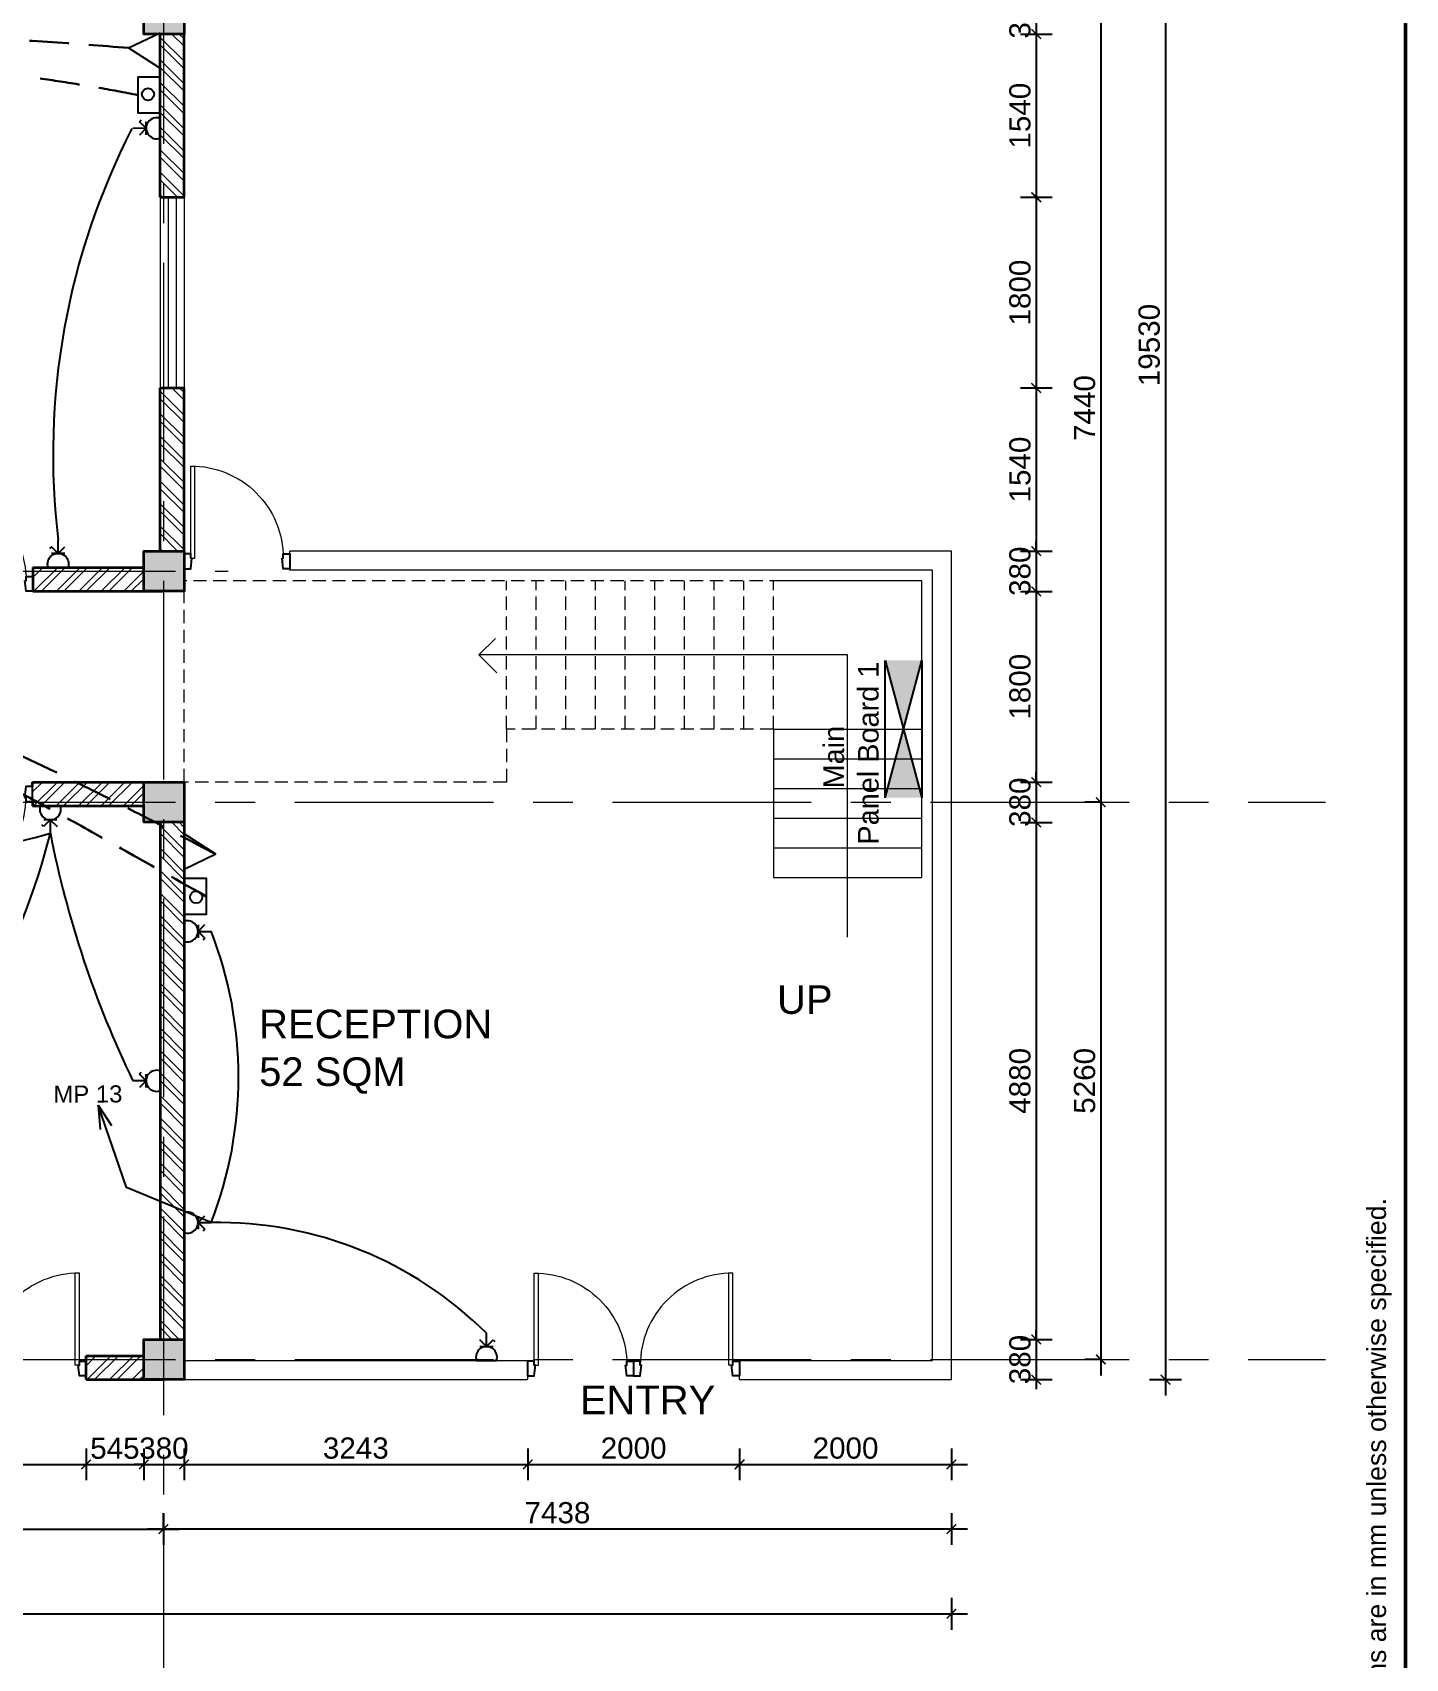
# Model space of a CAD drawing. Header units: inches. Extents: x 527934 to 2134587, y -408734 to 227304.
# Drawn here: x 1961868 to 1974826, y -154791 to -139444 of the extents above; entities that cross this region are included whole.
import ezdxf

# ---------------------------------------------------------------- set-up
doc = ezdxf.new("R2010")
doc.units = ezdxf.units.IN
doc.header["$MEASUREMENT"] = 0
for name, pattern in [('CENTER', [2, 1.25, -0.25, 0.25, -0.25]), ('HIDDEN', [0.375, 0.25, -0.125]), ('HIDDEN2', [0.1875, 0.125, -0.0625])]:
    doc.linetypes.add(name, pattern=pattern)
for name, color, linetype, lineweight in [('2 POWER TEL COMP', 3, 'Continuous', 25), ('5 DB BOXES', 3, 'Continuous', 25), ('6 LIGHT PT WIRING', 3, 'Continuous', 25), ('7 POWER PT WIRING', 3, 'Continuous', 25), ('centre line', 1, 'CENTER', 9), ('dim', 253, 'Continuous', 9), ('door', 77, 'Continuous', 13), ('furniture', 253, 'Continuous', 5), ('hatch', 250, 'Continuous', 5), ('metal', 40, 'Continuous', 18), ('plinth', 5, 'Continuous', 9), ('sill', 253, 'Continuous', 13), ('stair steps', 54, 'Continuous', 20), ('text', 7, 'Continuous', 13), ('TITLE THICK', 7, 'Continuous', 50), ('TITLE THIN', 7, 'Continuous', 25), ('wall - brick', 30, 'Continuous', 35), ('window', 1, 'Continuous', 15)]:
    doc.layers.add(name, color=color, linetype=linetype, lineweight=lineweight)
doc.styles.add('labelling', font='arial.ttf')
doc.styles.get("Standard").update_dxf_attribs({"font": 'arial.ttf'})
doc.styles.add('style1', font='arial.ttf')
doc.dimstyles.new('dim 100', dxfattribs={"dimtxt": 200, "dimasz": 90, "dimexe": 150, "dimexo": 150, "dimgap": 50, "dimtad": 1, "dimdec": 0, "dimzin": 0, "dimdsep": 46, "dimtxsty": 'Standard', "dimblk": 'ARCHTICK', "dimcen": 100, "dimdle": 150, "dimazin": 0, "dimtfac": 1, "dimtdec": 0, "dimtix": 1, "dimtmove": 2, "dimatfit": 3, "dimfxl": 150, "dimfxlon": 1, "dimtolj": 1, "dimtzin": 0, "dimarcsym": 0})

# ---------------------------------------------------------------- blocks, each defined once
blk = doc.blocks.new('Dd1')
at = {"layer": 'door'}
for p, q in [((6330587, 14339), (6330587, 13509)), ((6330599, 14377), (6330625, 14377)), ((6330625, 14377), (6330625, 13510))]:
    blk.add_line(p, q, dxfattribs=at)
at = {"layer": 'door', "lineweight": 25}
for points in [[(6330599, 14377), (6330587, 14377), (6330587, 14339), (6330524, 14339), (6330524, 14479), (6330587, 14479)], [(6331449, 14377), (6331461, 14377), (6331461, 14339), (6331524, 14339), (6331524, 14479), (6331461, 14479)]]:
    blk.add_lwpolyline(points, close=True, dxfattribs=at)
at = {"layer": 'door'}
blk.add_arc((6330593, 14377), 868, 269.6039, 0, dxfattribs=at)
blk = doc.blocks.new('_ArchTick')
at = {"color": 0, "linetype": 'ByBlock', "const_width": 0.15}
blk.add_lwpolyline([(-0.5, -0.5), (0.5, 0.5)], dxfattribs=at)
blk = doc.blocks.new('*D2158')
at = {"layer": 'Defpoints', "color": 0, "ltscale": 400}
for p in [(1960373, -152159), (1962373, -152159), (1962373, -152959)]:
    blk.add_point(p, dxfattribs=at)
at = {"layer": 'dim', "color": 0, "lineweight": -2, "ltscale": 400}
for p, q in [((1960373, -152809), (1960373, -153109)), ((1962373, -152809), (1962373, -153109)), ((1960223, -152959), (1962523, -152959))]:
    blk.add_line(p, q, dxfattribs=at)
at = {"layer": 'dim', "color": 0, "lineweight": -2, "ltscale": 400, "xscale": 90, "yscale": 90, "zscale": 90, "rotation": 180}
blk.add_blockref('_ArchTick', (1960373, -152959), dxfattribs=at)
at = {"layer": 'dim', "color": 0, "lineweight": -2, "ltscale": 400, "xscale": 90, "yscale": 90, "zscale": 90}
blk.add_blockref('_ArchTick', (1962373, -152959), dxfattribs=at)
at = {"layer": 'dim', "color": 0, "ltscale": 400, "insert": (1961373, -152806), "char_height": 200, "attachment_point": 5}
blk.add_mtext('\\A1;2000', dxfattribs=at)
blk = doc.blocks.new('*D2668')
at = {"layer": 'Defpoints', "color": 0, "ltscale": 400}
for p in [(1962373, -152159), (1962918, -152159), (1962918, -152959)]:
    blk.add_point(p, dxfattribs=at)
at = {"layer": 'dim', "color": 0, "lineweight": -2, "ltscale": 400}
for p, q in [((1962373, -152809), (1962373, -153109)), ((1962918, -152809), (1962918, -153109)), ((1962223, -152959), (1963068, -152959))]:
    blk.add_line(p, q, dxfattribs=at)
at = {"layer": 'dim', "color": 0, "lineweight": -2, "ltscale": 400, "xscale": 90, "yscale": 90, "zscale": 90, "rotation": 180}
blk.add_blockref('_ArchTick', (1962373, -152959), dxfattribs=at)
at = {"layer": 'dim', "color": 0, "lineweight": -2, "ltscale": 400, "xscale": 90, "yscale": 90, "zscale": 90}
blk.add_blockref('_ArchTick', (1962918, -152959), dxfattribs=at)
at = {"layer": 'dim', "color": 0, "ltscale": 400, "insert": (1962645, -152807), "char_height": 200, "attachment_point": 5}
blk.add_mtext('\\A1;545', dxfattribs=at)
blk = doc.blocks.new('*D2669')
at = {"layer": 'Defpoints', "color": 0, "ltscale": 400}
for p in [(1962918, -152159), (1963298, -152159), (1963298, -152959)]:
    blk.add_point(p, dxfattribs=at)
at = {"layer": 'dim', "color": 0, "lineweight": -2, "ltscale": 400}
for p, q in [((1962918, -152809), (1962918, -153109)), ((1963298, -152809), (1963298, -153109)), ((1962918, -152959), (1962828, -152959)), ((1962918, -152959), (1963298, -152959)), ((1963298, -152959), (1963388, -152959))]:
    blk.add_line(p, q, dxfattribs=at)
at = {"layer": 'dim', "color": 0, "lineweight": -2, "ltscale": 400, "xscale": 90, "yscale": 90, "zscale": 90}
blk.add_blockref('_ArchTick', (1962918, -152959), dxfattribs=at)
at = {"layer": 'dim', "color": 0, "lineweight": -2, "ltscale": 400, "xscale": 90, "yscale": 90, "zscale": 90, "rotation": 180}
blk.add_blockref('_ArchTick', (1963298, -152959), dxfattribs=at)
at = {"layer": 'dim', "color": 0, "ltscale": 400, "insert": (1963108, -152806), "char_height": 200, "attachment_point": 5}
blk.add_mtext('\\A1;380', dxfattribs=at)
blk = doc.blocks.new('*D2670')
at = {"layer": 'Defpoints', "color": 0, "ltscale": 400}
for p in [(1963298, -152159), (1966541, -152159), (1966541, -152959)]:
    blk.add_point(p, dxfattribs=at)
at = {"layer": 'dim', "color": 0, "lineweight": -2, "ltscale": 400}
for p, q in [((1963298, -152809), (1963298, -153109)), ((1966541, -152809), (1966541, -153109)), ((1963148, -152959), (1966691, -152959))]:
    blk.add_line(p, q, dxfattribs=at)
at = {"layer": 'dim', "color": 0, "lineweight": -2, "ltscale": 400, "xscale": 90, "yscale": 90, "zscale": 90, "rotation": 180}
blk.add_blockref('_ArchTick', (1963298, -152959), dxfattribs=at)
at = {"layer": 'dim', "color": 0, "lineweight": -2, "ltscale": 400, "xscale": 90, "yscale": 90, "zscale": 90}
blk.add_blockref('_ArchTick', (1966541, -152959), dxfattribs=at)
at = {"layer": 'dim', "color": 0, "ltscale": 400, "insert": (1964919, -152806), "char_height": 200, "attachment_point": 5}
blk.add_mtext('\\A1;3243', dxfattribs=at)
blk = doc.blocks.new('*D2671')
at = {"layer": 'Defpoints', "color": 0, "ltscale": 400}
for p in [(1966541, -152159), (1968541, -152159), (1968541, -152959)]:
    blk.add_point(p, dxfattribs=at)
at = {"layer": 'dim', "color": 0, "lineweight": -2, "ltscale": 400}
for p, q in [((1966541, -152809), (1966541, -153109)), ((1968541, -152809), (1968541, -153109)), ((1966391, -152959), (1968691, -152959))]:
    blk.add_line(p, q, dxfattribs=at)
at = {"layer": 'dim', "color": 0, "lineweight": -2, "ltscale": 400, "xscale": 90, "yscale": 90, "zscale": 90, "rotation": 180}
blk.add_blockref('_ArchTick', (1966541, -152959), dxfattribs=at)
at = {"layer": 'dim', "color": 0, "lineweight": -2, "ltscale": 400, "xscale": 90, "yscale": 90, "zscale": 90}
blk.add_blockref('_ArchTick', (1968541, -152959), dxfattribs=at)
at = {"layer": 'dim', "color": 0, "ltscale": 400, "insert": (1967541, -152806), "char_height": 200, "attachment_point": 5}
blk.add_mtext('\\A1;2000', dxfattribs=at)
blk = doc.blocks.new('*D2672')
at = {"layer": 'Defpoints', "color": 0, "ltscale": 400}
for p in [(1968541, -152159), (1970541, -152159), (1970541, -152959)]:
    blk.add_point(p, dxfattribs=at)
at = {"layer": 'dim', "color": 0, "lineweight": -2, "ltscale": 400}
for p, q in [((1968541, -152809), (1968541, -153109)), ((1970541, -152809), (1970541, -153109)), ((1968391, -152959), (1970691, -152959))]:
    blk.add_line(p, q, dxfattribs=at)
at = {"layer": 'dim', "color": 0, "lineweight": -2, "ltscale": 400, "xscale": 90, "yscale": 90, "zscale": 90, "rotation": 180}
blk.add_blockref('_ArchTick', (1968541, -152959), dxfattribs=at)
at = {"layer": 'dim', "color": 0, "lineweight": -2, "ltscale": 400, "xscale": 90, "yscale": 90, "zscale": 90}
blk.add_blockref('_ArchTick', (1970541, -152959), dxfattribs=at)
at = {"layer": 'dim', "color": 0, "ltscale": 400, "insert": (1969541, -152806), "char_height": 200, "attachment_point": 5}
blk.add_mtext('\\A1;2000', dxfattribs=at)
blk = doc.blocks.new('*D2160')
at = {"layer": 'Defpoints', "color": 0, "ltscale": 400}
for p in [(1963103, -151969), (1970541, -151969), (1963103, -153569)]:
    blk.add_point(p, dxfattribs=at)
at = {"layer": 'dim', "color": 0, "lineweight": -2, "ltscale": 400}
for p, q in [((1963103, -153419), (1963103, -153719)), ((1970541, -153419), (1970541, -153719)), ((1970691, -153569), (1962953, -153569))]:
    blk.add_line(p, q, dxfattribs=at)
at = {"layer": 'dim', "color": 0, "lineweight": -2, "ltscale": 400, "xscale": 90, "yscale": 90, "zscale": 90, "rotation": 180}
blk.add_blockref('_ArchTick', (1963103, -153569), dxfattribs=at)
at = {"layer": 'dim', "color": 0, "lineweight": -2, "ltscale": 400, "xscale": 90, "yscale": 90, "zscale": 90}
blk.add_blockref('_ArchTick', (1970541, -153569), dxfattribs=at)
at = {"layer": 'dim', "color": 0, "ltscale": 400, "insert": (1966822, -153416), "char_height": 200, "attachment_point": 5}
blk.add_mtext('\\A1;7438', dxfattribs=at)
blk = doc.blocks.new('*D2161')
at = {"layer": 'Defpoints', "color": 0, "ltscale": 400}
for p in [(1935153, -151969), (1970541, -151969), (1970541, -154369)]:
    blk.add_point(p, dxfattribs=at)
at = {"layer": 'dim', "color": 0, "lineweight": -2, "ltscale": 400}
for p, q in [((1935153, -154219), (1935153, -154519)), ((1970541, -154219), (1970541, -154519)), ((1935003, -154369), (1970691, -154369))]:
    blk.add_line(p, q, dxfattribs=at)
at = {"layer": 'dim', "color": 0, "lineweight": -2, "ltscale": 400, "xscale": 90, "yscale": 90, "zscale": 90, "rotation": 180}
blk.add_blockref('_ArchTick', (1935153, -154369), dxfattribs=at)
at = {"layer": 'dim', "color": 0, "lineweight": -2, "ltscale": 400, "xscale": 90, "yscale": 90, "zscale": 90}
blk.add_blockref('_ArchTick', (1970541, -154369), dxfattribs=at)
at = {"layer": 'dim', "color": 0, "ltscale": 400, "insert": (1952847, -154216), "char_height": 200, "attachment_point": 5}
blk.add_mtext('\\A1;35388', dxfattribs=at)
blk = doc.blocks.new('*D2676')
at = {"layer": 'Defpoints', "color": 0, "ltscale": 400}
for p in [(1963298, -139079), (1963298, -139459), (1971341, -139459)]:
    blk.add_point(p, dxfattribs=at)
at = {"layer": 'dim', "color": 0, "lineweight": -2, "ltscale": 400}
for p, q in [((1971341, -139079), (1971341, -138989)), ((1971191, -139079), (1971491, -139079)), ((1971341, -139079), (1971341, -139459)), ((1971191, -139459), (1971491, -139459)), ((1971341, -139459), (1971341, -139549))]:
    blk.add_line(p, q, dxfattribs=at)
at = {"layer": 'dim', "color": 0, "lineweight": -2, "ltscale": 400, "xscale": 90, "yscale": 90, "zscale": 90}
for p, rotation in [((1971341, -139079), 270), ((1971341, -139459), 90)]:
    blk.add_blockref('_ArchTick', p, dxfattribs=dict(at, rotation=rotation))
at = {"layer": 'dim', "color": 0, "ltscale": 400, "insert": (1971188, -139269), "char_height": 200, "attachment_point": 5, "rotation": 90}
blk.add_mtext('\\A1;380', dxfattribs=at)
blk = doc.blocks.new('*D2677')
at = {"layer": 'Defpoints', "color": 0, "ltscale": 400}
for p in [(1963298, -139459), (1963298, -140999), (1971341, -140999)]:
    blk.add_point(p, dxfattribs=at)
at = {"layer": 'dim', "color": 0, "lineweight": -2, "ltscale": 400}
for p, q in [((1971341, -139309), (1971341, -141149)), ((1971191, -139459), (1971491, -139459)), ((1971191, -140999), (1971491, -140999))]:
    blk.add_line(p, q, dxfattribs=at)
at = {"layer": 'dim', "color": 0, "lineweight": -2, "ltscale": 400, "xscale": 90, "yscale": 90, "zscale": 90}
for p, rotation in [((1971341, -139459), 90), ((1971341, -140999), 270)]:
    blk.add_blockref('_ArchTick', p, dxfattribs=dict(at, rotation=rotation))
at = {"layer": 'dim', "color": 0, "ltscale": 400, "insert": (1971188, -140229), "char_height": 200, "attachment_point": 5, "rotation": 90}
blk.add_mtext('\\A1;1540', dxfattribs=at)
blk = doc.blocks.new('*D2678')
at = {"layer": 'Defpoints', "color": 0, "ltscale": 400}
for p in [(1963298, -140999), (1963298, -142799), (1971341, -142799)]:
    blk.add_point(p, dxfattribs=at)
at = {"layer": 'dim', "color": 0, "lineweight": -2, "ltscale": 400}
for p, q in [((1971341, -140849), (1971341, -142949)), ((1971191, -140999), (1971491, -140999)), ((1971191, -142799), (1971491, -142799))]:
    blk.add_line(p, q, dxfattribs=at)
at = {"layer": 'dim', "color": 0, "lineweight": -2, "ltscale": 400, "xscale": 90, "yscale": 90, "zscale": 90}
for p, rotation in [((1971341, -140999), 90), ((1971341, -142799), 270)]:
    blk.add_blockref('_ArchTick', p, dxfattribs=dict(at, rotation=rotation))
at = {"layer": 'dim', "color": 0, "ltscale": 400, "insert": (1971188, -141899), "char_height": 200, "attachment_point": 5, "rotation": 90}
blk.add_mtext('\\A1;1800', dxfattribs=at)
blk = doc.blocks.new('*D2679')
at = {"layer": 'Defpoints', "color": 0, "ltscale": 400}
for p in [(1963298, -142799), (1963298, -144339), (1971341, -144339)]:
    blk.add_point(p, dxfattribs=at)
at = {"layer": 'dim', "color": 0, "lineweight": -2, "ltscale": 400}
for p, q in [((1971341, -142649), (1971341, -144489)), ((1971191, -142799), (1971491, -142799)), ((1971191, -144339), (1971491, -144339))]:
    blk.add_line(p, q, dxfattribs=at)
at = {"layer": 'dim', "color": 0, "lineweight": -2, "ltscale": 400, "xscale": 90, "yscale": 90, "zscale": 90}
for p, rotation in [((1971341, -142799), 90), ((1971341, -144339), 270)]:
    blk.add_blockref('_ArchTick', p, dxfattribs=dict(at, rotation=rotation))
at = {"layer": 'dim', "color": 0, "ltscale": 400, "insert": (1971188, -143569), "char_height": 200, "attachment_point": 5, "rotation": 90}
blk.add_mtext('\\A1;1540', dxfattribs=at)
blk = doc.blocks.new('*D2680')
at = {"layer": 'Defpoints', "color": 0, "ltscale": 400}
for p in [(1963298, -144339), (1963298, -144719), (1971341, -144719)]:
    blk.add_point(p, dxfattribs=at)
at = {"layer": 'dim', "color": 0, "lineweight": -2, "ltscale": 400}
for p, q in [((1971341, -144339), (1971341, -144249)), ((1971191, -144339), (1971491, -144339)), ((1971341, -144339), (1971341, -144719)), ((1971191, -144719), (1971491, -144719)), ((1971341, -144719), (1971341, -144809))]:
    blk.add_line(p, q, dxfattribs=at)
at = {"layer": 'dim', "color": 0, "lineweight": -2, "ltscale": 400, "xscale": 90, "yscale": 90, "zscale": 90}
for p, rotation in [((1971341, -144339), 270), ((1971341, -144719), 90)]:
    blk.add_blockref('_ArchTick', p, dxfattribs=dict(at, rotation=rotation))
at = {"layer": 'dim', "color": 0, "ltscale": 400, "insert": (1971188, -144529), "char_height": 200, "attachment_point": 5, "rotation": 90}
blk.add_mtext('\\A1;380', dxfattribs=at)
blk = doc.blocks.new('*D2681')
at = {"layer": 'Defpoints', "color": 0, "ltscale": 400}
for p in [(1963298, -144719), (1963298, -146519), (1971341, -146519)]:
    blk.add_point(p, dxfattribs=at)
at = {"layer": 'dim', "color": 0, "lineweight": -2, "ltscale": 400}
for p, q in [((1971341, -144569), (1971341, -146669)), ((1971191, -144719), (1971491, -144719)), ((1971191, -146519), (1971491, -146519))]:
    blk.add_line(p, q, dxfattribs=at)
at = {"layer": 'dim', "color": 0, "lineweight": -2, "ltscale": 400, "xscale": 90, "yscale": 90, "zscale": 90}
for p, rotation in [((1971341, -144719), 90), ((1971341, -146519), 270)]:
    blk.add_blockref('_ArchTick', p, dxfattribs=dict(at, rotation=rotation))
at = {"layer": 'dim', "color": 0, "ltscale": 400, "insert": (1971188, -145619), "char_height": 200, "attachment_point": 5, "rotation": 90}
blk.add_mtext('\\A1;1800', dxfattribs=at)
blk = doc.blocks.new('*D2682')
at = {"layer": 'Defpoints', "color": 0, "ltscale": 400}
for p in [(1963298, -146519), (1963298, -146899), (1971341, -146899)]:
    blk.add_point(p, dxfattribs=at)
at = {"layer": 'dim', "color": 0, "lineweight": -2, "ltscale": 400}
for p, q in [((1971191, -146519), (1971491, -146519)), ((1971341, -146519), (1971341, -146429)), ((1971341, -146519), (1971341, -146899)), ((1971191, -146899), (1971491, -146899)), ((1971341, -146899), (1971341, -146989))]:
    blk.add_line(p, q, dxfattribs=at)
at = {"layer": 'dim', "color": 0, "lineweight": -2, "ltscale": 400, "xscale": 90, "yscale": 90, "zscale": 90}
for p, rotation in [((1971341, -146519), 270), ((1971341, -146899), 90)]:
    blk.add_blockref('_ArchTick', p, dxfattribs=dict(at, rotation=rotation))
at = {"layer": 'dim', "color": 0, "ltscale": 400, "insert": (1971188, -146709), "char_height": 200, "attachment_point": 5, "rotation": 90}
blk.add_mtext('\\A1;380', dxfattribs=at)
blk = doc.blocks.new('*D2683')
at = {"layer": 'Defpoints', "color": 0, "ltscale": 400}
for p in [(1963298, -146899), (1963298, -151779), (1971341, -151779)]:
    blk.add_point(p, dxfattribs=at)
at = {"layer": 'dim', "color": 0, "lineweight": -2, "ltscale": 400}
for p, q in [((1971341, -146749), (1971341, -151929)), ((1971191, -146899), (1971491, -146899)), ((1971191, -151779), (1971491, -151779))]:
    blk.add_line(p, q, dxfattribs=at)
at = {"layer": 'dim', "color": 0, "lineweight": -2, "ltscale": 400, "xscale": 90, "yscale": 90, "zscale": 90}
for p, rotation in [((1971341, -146899), 90), ((1971341, -151779), 270)]:
    blk.add_blockref('_ArchTick', p, dxfattribs=dict(at, rotation=rotation))
at = {"layer": 'dim', "color": 0, "ltscale": 400, "insert": (1971188, -149339), "char_height": 200, "attachment_point": 5, "rotation": 90}
blk.add_mtext('\\A1;4880', dxfattribs=at)
blk = doc.blocks.new('*D2684')
at = {"layer": 'Defpoints', "color": 0, "ltscale": 400}
for p in [(1963298, -151779), (1963298, -152159), (1971341, -152159)]:
    blk.add_point(p, dxfattribs=at)
at = {"layer": 'dim', "color": 0, "lineweight": -2, "ltscale": 400}
for p, q in [((1971341, -151779), (1971341, -151689)), ((1971191, -151779), (1971491, -151779)), ((1971341, -151779), (1971341, -152159)), ((1971191, -152159), (1971491, -152159)), ((1971341, -152159), (1971341, -152249))]:
    blk.add_line(p, q, dxfattribs=at)
at = {"layer": 'dim', "color": 0, "lineweight": -2, "ltscale": 400, "xscale": 90, "yscale": 90, "zscale": 90}
for p, rotation in [((1971341, -151779), 270), ((1971341, -152159), 90)]:
    blk.add_blockref('_ArchTick', p, dxfattribs=dict(at, rotation=rotation))
at = {"layer": 'dim', "color": 0, "ltscale": 400, "insert": (1971188, -151969), "char_height": 200, "attachment_point": 5, "rotation": 90}
blk.add_mtext('\\A1;380', dxfattribs=at)
blk = doc.blocks.new('*D2164')
at = {"layer": 'Defpoints', "color": 0, "ltscale": 400}
for p in [(1971951, -139269), (1971951, -146709), (1971951, -146709)]:
    blk.add_point(p, dxfattribs=at)
at = {"layer": 'dim', "color": 0, "lineweight": -2, "ltscale": 400}
for p, q in [((1971951, -139119), (1971951, -146859)), ((1971951, -139269), (1971801, -139269)), ((1971951, -146709), (1971801, -146709))]:
    blk.add_line(p, q, dxfattribs=at)
at = {"layer": 'dim', "color": 0, "lineweight": -2, "ltscale": 400, "xscale": 90, "yscale": 90, "zscale": 90}
for p, rotation in [((1971951, -139269), 90), ((1971951, -146709), 270)]:
    blk.add_blockref('_ArchTick', p, dxfattribs=dict(at, rotation=rotation))
at = {"layer": 'dim', "color": 0, "ltscale": 400, "insert": (1971798, -142989), "char_height": 200, "attachment_point": 5, "rotation": 90}
blk.add_mtext('\\A1;7440', dxfattribs=at)
blk = doc.blocks.new('*D2165')
at = {"layer": 'Defpoints', "color": 0, "ltscale": 400}
for p in [(1971951, -146709), (1971951, -151969), (1971951, -151969)]:
    blk.add_point(p, dxfattribs=at)
at = {"layer": 'dim', "color": 0, "lineweight": -2, "ltscale": 400}
for p, q in [((1971951, -146709), (1971801, -146709)), ((1971951, -146559), (1971951, -152119)), ((1971951, -151969), (1971801, -151969))]:
    blk.add_line(p, q, dxfattribs=at)
at = {"layer": 'dim', "color": 0, "lineweight": -2, "ltscale": 400, "xscale": 90, "yscale": 90, "zscale": 90}
for p, rotation in [((1971951, -146709), 90), ((1971951, -151969), 270)]:
    blk.add_blockref('_ArchTick', p, dxfattribs=dict(at, rotation=rotation))
at = {"layer": 'dim', "color": 0, "ltscale": 400, "insert": (1971798, -149339), "char_height": 200, "attachment_point": 5, "rotation": 90}
blk.add_mtext('\\A1;5260', dxfattribs=at)
blk = doc.blocks.new('*D2166')
at = {"layer": 'Defpoints', "color": 0, "ltscale": 400}
for p in [(1955973, -132629), (1952503, -152159), (1972561, -152159)]:
    blk.add_point(p, dxfattribs=at)
at = {"layer": 'dim', "color": 0, "lineweight": -2, "ltscale": 400}
for p, q in [((1972561, -132479), (1972561, -152309)), ((1972411, -132629), (1972711, -132629)), ((1972411, -152159), (1972711, -152159))]:
    blk.add_line(p, q, dxfattribs=at)
at = {"layer": 'dim', "color": 0, "lineweight": -2, "ltscale": 400, "xscale": 90, "yscale": 90, "zscale": 90}
for p, rotation in [((1972561, -132629), 90), ((1972561, -152159), 270)]:
    blk.add_blockref('_ArchTick', p, dxfattribs=dict(at, rotation=rotation))
at = {"layer": 'dim', "color": 0, "ltscale": 400, "insert": (1972408, -142394), "char_height": 200, "attachment_point": 5, "rotation": 90}
blk.add_mtext('\\A1;19530', dxfattribs=at)
blk = doc.blocks.new('*D2175')
at = {"layer": 'Defpoints', "color": 0, "ltscale": 400}
for p in [(1959633, -153569), (1963103, -153569), (1963103, -153569)]:
    blk.add_point(p, dxfattribs=at)
at = {"layer": 'furniture', "color": 0, "lineweight": -2, "ltscale": 400}
for p, q in [((1959633, -153569), (1959633, -153419)), ((1963103, -153569), (1963103, -153419)), ((1959483, -153569), (1963253, -153569))]:
    blk.add_line(p, q, dxfattribs=at)
at = {"layer": 'furniture', "color": 0, "lineweight": -2, "ltscale": 400, "xscale": 90, "yscale": 90, "zscale": 90, "rotation": 180}
blk.add_blockref('_ArchTick', (1959633, -153569), dxfattribs=at)
at = {"layer": 'furniture', "color": 0, "lineweight": -2, "ltscale": 400, "xscale": 90, "yscale": 90, "zscale": 90}
blk.add_blockref('_ArchTick', (1963103, -153569), dxfattribs=at)
at = {"layer": 'furniture', "color": 0, "ltscale": 400, "insert": (1961368, -153416), "char_height": 200, "attachment_point": 5}
blk.add_mtext('\\A1;3470', dxfattribs=at)
blk = doc.blocks.new('*D2192')
at = {"layer": 'Defpoints', "color": 0, "ltscale": 400}
for p in [(1963103, -131644), (1963103, -177436), (1959633, -177569)]:
    blk.add_point(p, dxfattribs=at)
at = {"layer": 'dim', "color": 0, "lineweight": -2, "ltscale": 400}
for p, q in [((1959633, -177436), (1959633, -177286)), ((1963103, -177286), (1963103, -177586)), ((1959483, -177436), (1963253, -177436))]:
    blk.add_line(p, q, dxfattribs=at)
at = {"layer": 'dim', "color": 0, "lineweight": -2, "ltscale": 400, "xscale": 90, "yscale": 90, "zscale": 90, "rotation": 180}
blk.add_blockref('_ArchTick', (1959633, -177436), dxfattribs=at)
at = {"layer": 'dim', "color": 0, "lineweight": -2, "ltscale": 400, "xscale": 90, "yscale": 90, "zscale": 90}
blk.add_blockref('_ArchTick', (1963103, -177436), dxfattribs=at)
at = {"layer": 'dim', "color": 0, "ltscale": 400, "insert": (1961368, -177283), "char_height": 200, "attachment_point": 5}
blk.add_mtext('\\A1;3470', dxfattribs=at)
blk = doc.blocks.new('*D2780')
at = {"layer": 'Defpoints', "color": 0, "ltscale": 400}
for p in [(1963103, -152819), (1959633, -198831), (1963103, -198831)]:
    blk.add_point(p, dxfattribs=at)
at = {"layer": 'furniture', "color": 0, "lineweight": -2, "ltscale": 400}
for p, q in [((1959633, -198831), (1959633, -198681)), ((1963103, -198681), (1963103, -198981)), ((1959483, -198831), (1963253, -198831))]:
    blk.add_line(p, q, dxfattribs=at)
at = {"layer": 'furniture', "color": 0, "lineweight": -2, "ltscale": 400, "xscale": 90, "yscale": 90, "zscale": 90, "rotation": 180}
blk.add_blockref('_ArchTick', (1959633, -198831), dxfattribs=at)
at = {"layer": 'furniture', "color": 0, "lineweight": -2, "ltscale": 400, "xscale": 90, "yscale": 90, "zscale": 90}
blk.add_blockref('_ArchTick', (1963103, -198831), dxfattribs=at)
at = {"layer": 'furniture', "color": 0, "ltscale": 400, "insert": (1961368, -198679), "char_height": 200, "attachment_point": 5}
blk.add_mtext('\\A1;3470', dxfattribs=at)
blk = doc.blocks.new('15 amp socket')
at = {"color": 3, "lineweight": 25}
for p, q in [((593022, 179162), (593022, 179286)), ((593022, 179162), (592958, 179225)), ((592960, 179162), (593084, 179162)), ((593022, 179162), (593085, 179225)), ((593085, 179225), (593102, 179208)), ((592928, 179029), (593115, 179029))]:
    blk.add_line(p, q, dxfattribs=at)
blk.add_arc((593022, 179062), 99.5, 340.3538, 199.6462, dxfattribs=at)
blk = doc.blocks.new('*U1953')
at = {"color": 3}
for p, q in [((-181347.01, -126945.07), (-181364.57, -126934.48)), ((-181364.57, -126934.48), (-181360.56, -126938.56)), ((-181364.57, -126934.48), (-181359.13, -126936.18)), ((-181326.36, -126938.56), (-181347.01, -126945.07))]:
    blk.add_line(p, q, dxfattribs=at)
blk = doc.blocks.new('DATA OUTLET')
at = {"color": 6}
blk.add_lwpolyline([(5876198, -81485), (5876542, -81485), (5876542, -81694), (5876198, -81694)], close=True, dxfattribs=at)
blk.add_circle((5876363, -81600), 57.3, dxfattribs=at)
blk = doc.blocks.new('TEL OUTLET')
at = {"color": 2}
for p, q in [((5876377, -80918), (5876186, -81218)), ((5876377, -80918), (5876521, -81218)), ((5876186, -81218), (5876521, -81218))]:
    blk.add_line(p, q, dxfattribs=at)
blk = doc.blocks.new('mpb')
h = blk.add_hatch(color=3)
h.paths.add_polyline_path([(531970.3, 179434.5), (531970.3, 179645.9), (531575.1, 179540.2)])
h.paths.add_polyline_path([(531575.1, 179540.2), (531284.1, 179618), (531284.1, 179462.4)])
h.paths.add_polyline_path([(531284.1, 179462.4), (531284.1, 179618), (531179.8, 179645.9), (531179.8, 179434.5)])
at = {"color": 3}
for p, q in [((531179.8, 179645.9), (531970.3, 179645.9)), ((531179.8, 179645.9), (531970.3, 179434.5)), ((531970.3, 179645.9), (531179.8, 179434.5)), ((531970.3, 179434.5), (531179.8, 179434.5))]:
    blk.add_line(p, q, dxfattribs=at)

msp = doc.modelspace()

# ---------------------------------------------------------------- hatches: boundary and pattern name
at = {"layer": 'hatch', "lineweight": 5, "ltscale": 400}
h = msp.add_hatch(dxfattribs=at)
h.set_pattern_fill('ANSI32', color=256, scale=400, angle=-90)
h.set_pattern_definition([(315, (1994583.39, 2364824.75), (106.066017, 106.066017), []), (315, (1994583.39, 2364754.04), (106.066017, 106.066017), [])])
h.paths.add_polyline_path([(1963072.6, -139458.6), (1963297.6, -139458.6), (1963297.6, -140998.6), (1963072.6, -140998.6)])
h = msp.add_hatch(dxfattribs=at)
h.set_pattern_fill('ANSI32', color=256, scale=400, angle=-90)
h.set_pattern_definition([(315, (1994583.39, 2361484.75), (106.066017, 106.066017), []), (315, (1994583.39, 2361414.04), (106.066017, 106.066017), [])])
h.paths.add_polyline_path([(1963072.6, -142798.6), (1963297.6, -142798.6), (1963297.6, -144338.6), (1963072.6, -144338.6)])
h = msp.add_hatch(dxfattribs=at)
h.set_pattern_fill('ANSI32', color=256, scale=400)
h.set_pattern_definition([(45, (-542427.92, -113200.44), (-106.066017, 106.066017), []), (45, (-542357.21, -113200.44), (-106.066017, 106.066017), [])])
h.paths.add_polyline_path([(1961870.1, -144718.6), (1961870.1, -144493.6), (1962915.1, -144493.6), (1962915.1, -144718.6)])
h = msp.add_hatch(dxfattribs=at)
h.set_pattern_fill('ANSI32', color=256, scale=400)
h.set_pattern_definition([(45, (-542430.42, -115225.44), (-106.066017, 106.066017), []), (45, (-542359.71, -115225.44), (-106.066017, 106.066017), [])])
h.paths.add_polyline_path([(1961867.6, -146743.6), (1961867.6, -146518.6), (1962912.6, -146518.6), (1962912.6, -146743.6)])
h = msp.add_hatch(dxfattribs=at)
h.set_pattern_fill('ANSI32', color=256, scale=400, angle=-90)
h.set_pattern_definition([(315, (1994582.6, 2357384.75), (106.066017, 106.066017), []), (315, (1994582.6, 2357314.04), (106.066017, 106.066017), [])])
h.paths.add_polyline_path([(1963071.8, -146898.6), (1963296.8, -146898.6), (1963296.8, -151778.6), (1963071.8, -151778.6)])
h = msp.add_hatch(dxfattribs=at)
h.set_pattern_fill('ANSI32', color=256, scale=400)
h.set_pattern_definition([(45, (-541925.42, -120640.44), (-106.066017, 106.066017), []), (45, (-541854.71, -120640.44), (-106.066017, 106.066017), [])])
h.paths.add_polyline_path([(1962372.6, -152158.6), (1962372.6, -151933.6), (1962917.6, -151933.6), (1962917.6, -152158.6)])
at = {"layer": 'plinth', "ltscale": 400}
h = msp.add_hatch(color=0, dxfattribs=at)
h.dxf.hatch_style = 1
h.paths.add_polyline_path([(1935532.6, -139078.6), (1935532.6, -139458.6), (1935152.6, -139458.6), (1935152.6, -139078.6)])
h.paths.add_polyline_path([(1939002.6, -139078.6), (1939002.6, -139458.6), (1938622.6, -139458.6), (1938622.6, -139078.6)])
h.paths.add_polyline_path([(1942472.6, -139078.6), (1942472.6, -139458.6), (1942092.6, -139458.6), (1942092.6, -139078.6)])
h.paths.add_polyline_path([(1945942.6, -137478.6), (1945942.6, -137858.6), (1945562.6, -137858.6), (1945562.6, -137478.6)])
h.paths.add_polyline_path([(1945942.6, -132628.6), (1945942.6, -133008.6), (1945562.6, -133008.6), (1945562.6, -132628.6)])
h.paths.add_polyline_path([(1949412.6, -132628.6), (1949412.6, -133008.6), (1949032.6, -133008.6), (1949032.6, -132628.6)])
h.paths.add_polyline_path([(1952882.6, -132628.6), (1952882.6, -133008.6), (1952502.6, -133008.6), (1952502.6, -132628.6)])
h.paths.add_polyline_path([(1956352.6, -132628.6), (1956352.6, -133008.6), (1955972.6, -133008.6), (1955972.6, -132628.6)])
h.paths.add_polyline_path([(1956352.6, -137478.6), (1956352.6, -137858.6), (1955972.6, -137858.6), (1955972.6, -137478.6)])
h.paths.add_polyline_path([(1949412.6, -139078.6), (1949412.6, -139458.6), (1949032.6, -139458.6), (1949032.6, -139078.6)])
h.paths.add_polyline_path([(1952882.6, -139078.6), (1952882.6, -139458.6), (1952502.6, -139458.6), (1952502.6, -139078.6)])
h.paths.add_polyline_path([(1956352.6, -139078.6), (1956352.6, -139458.6), (1955972.6, -139458.6), (1955972.6, -139078.6)])
h.paths.add_polyline_path([(1959822.6, -139078.6), (1959822.6, -139458.6), (1959442.6, -139458.6), (1959442.6, -139078.6)])
h.paths.add_polyline_path([(1963297.6, -139078.6), (1963297.6, -139458.6), (1962917.6, -139458.6), (1962917.6, -139078.6)])
h.paths.add_polyline_path([(1963297.6, -144338.6), (1963297.6, -144718.6), (1962917.6, -144718.6), (1962917.6, -144338.6)])
h.paths.add_polyline_path([(1959822.6, -144338.6), (1959822.6, -144718.6), (1959442.6, -144718.6), (1959442.6, -144338.6)])
h.paths.add_polyline_path([(1956352.6, -144338.6), (1956352.6, -144718.6), (1955972.6, -144718.6), (1955972.6, -144338.6)])
h.paths.add_polyline_path([(1952882.6, -144338.6), (1952882.6, -144718.6), (1952502.6, -144718.6), (1952502.6, -144338.6)])
h.paths.add_polyline_path([(1945942.6, -139078.6), (1945942.6, -139458.6), (1945562.6, -139458.6), (1945562.6, -139078.6)])
h.paths.add_polyline_path([(1942472.6, -144338.6), (1942472.6, -144718.6), (1942092.6, -144718.6), (1942092.6, -144338.6)])
h.paths.add_polyline_path([(1939002.6, -144338.6), (1939002.6, -144718.6), (1938622.6, -144718.6), (1938622.6, -144338.6)])
h.paths.add_polyline_path([(1935532.6, -144338.6), (1935532.6, -144718.6), (1935152.6, -144718.6), (1935152.6, -144338.6)])
h.paths.add_polyline_path([(1935532.6, -146518.6), (1935532.6, -146898.6), (1935152.6, -146898.6), (1935152.6, -146518.6)])
h.paths.add_polyline_path([(1939002.6, -146518.6), (1939002.6, -146898.6), (1938622.6, -146898.6), (1938622.6, -146518.6)])
h.paths.add_polyline_path([(1942472.6, -146518.6), (1942472.6, -146898.6), (1942092.6, -146898.6), (1942092.6, -146518.6)])
h.paths.add_polyline_path([(1945942.6, -146518.6), (1945942.6, -146898.6), (1945562.6, -146898.6), (1945562.6, -146518.6)])
h.paths.add_polyline_path([(1949412.6, -146518.6), (1949412.6, -146898.6), (1949032.6, -146898.6), (1949032.6, -146518.6)])
h.paths.add_polyline_path([(1952882.6, -146518.6), (1952882.6, -146898.6), (1952502.6, -146898.6), (1952502.6, -146518.6)])
h.paths.add_polyline_path([(1956352.6, -146518.6), (1956352.6, -146898.6), (1955972.6, -146898.6), (1955972.6, -146518.6)])
h.paths.add_polyline_path([(1959822.6, -146518.6), (1959822.6, -146898.6), (1959442.6, -146898.6), (1959442.6, -146518.6)])
h.paths.add_polyline_path([(1963297.6, -146518.6), (1963297.6, -146898.6), (1962917.6, -146898.6), (1962917.6, -146518.6)])
h.paths.add_polyline_path([(1963297.6, -151778.6), (1963297.6, -152158.6), (1962917.6, -152158.6), (1962917.6, -151778.6)])
h.paths.add_polyline_path([(1959822.6, -151778.6), (1959822.6, -152158.6), (1959442.6, -152158.6), (1959442.6, -151778.6)])
h.paths.add_polyline_path([(1956352.6, -151778.6), (1956352.6, -152158.6), (1955972.6, -152158.6), (1955972.6, -151778.6)])
h.paths.add_polyline_path([(1952882.6, -151778.6), (1952882.6, -152158.6), (1952502.6, -152158.6), (1952502.6, -151778.6)])
h.paths.add_polyline_path([(1949412.6, -151778.6), (1949412.6, -152158.6), (1949032.6, -152158.6), (1949032.6, -151778.6)])
h.paths.add_polyline_path([(1945942.6, -151778.6), (1945942.6, -152158.6), (1945562.6, -152158.6), (1945562.6, -151778.6)])
h.paths.add_polyline_path([(1942472.6, -151778.6), (1942472.6, -152158.6), (1942092.6, -152158.6), (1942092.6, -151778.6)])
h.paths.add_polyline_path([(1939002.6, -151778.6), (1939002.6, -152158.6), (1938622.6, -152158.6), (1938622.6, -151778.6)])
h.paths.add_polyline_path([(1935532.6, -151778.6), (1935532.6, -152158.6), (1935152.6, -152158.6), (1935152.6, -151778.6)])
edge = h.paths.add_edge_path()
edge.add_line((1945942.6, -139078.6), (1945192.6, -139078.6))

# ---------------------------------------------------------------- linework, layer by layer
at = {"layer": '6 LIGHT PT WIRING', "ltscale": 400}
for centre, radius, start, end in [((1968802.7, -143430.4), 6741.5, 152.80515, 186.86523), ((1960547.8, -142016.8), 5201.5, 234.68566, 286.62497), ((1955588.1, -145378.2), 6649, 288.69796, 345.87385), ((1971345.7, -145196.2), 9483.1, 190.97097, 205.9012), ((1959999.3, -149301.9), 3812.1, 338.86607, 21.13393), ((1963619.4, -154266.3), 3590.5, 45.13987, 91.02771)]:
    msp.add_arc(centre, radius, start, end, dxfattribs=at)
at = {"layer": '7 POWER PT WIRING', "color": 2, "linetype": 'HIDDEN', "lineweight": 30, "ltscale": 1500}
msp.add_arc((1959604.4, -176769.4), 37313.7, 85.12914, 94.53737, dxfattribs=at)
at = {"layer": '7 POWER PT WIRING', "color": 6, "linetype": 'HIDDEN', "lineweight": 30, "ltscale": 1500}
msp.add_arc((1959540.8, -156925.4), 17214.7, 78.87044, 99.96637, dxfattribs=at)
at = {"layer": '7 POWER PT WIRING', "color": 2, "linetype": 'HIDDEN', "lineweight": 30, "ltscale": 1500}
msp.add_spline([(1963597.5, -147199.6), (1961710, -146248), (1960343.5, -145767), (1959216.7, -145534.4), (1957948.5, -144171.5), (1957351, -141939), (1956820.5, -141061.5), (1955827.7, -140768.9)], degree=3, dxfattribs=at)
at = {"layer": '7 POWER PT WIRING', "color": 6, "linetype": 'HIDDEN', "lineweight": 30, "ltscale": 1500}
msp.add_spline([(1963506.5, -147597.5), (1962591, -147082), (1960371.5, -146053.5), (1958376, -145410), (1957225, -142788.5), (1956812, -141567.5), (1955918.7, -141213)], degree=3, dxfattribs=at)
at = {"layer": 'centre line', "ltscale": 1500}
for p, q in [((1963102.6, -129618.6), (1963102.6, -155358.6)), ((1931342.6, -144528.6), (1963713.4, -144528.6)), ((1931342.6, -146708.6), (1974071.1, -146708.6)), ((1931342.6, -151968.6), (1974071.1, -151968.6))]:
    msp.add_line(p, q, dxfattribs=at)
at = {"layer": 'dim', "ltscale": 400}
msp.add_lwpolyline([(1969560.6, -147981.6), (1969560.6, -146018.6), (1969560.6, -145318.6), (1966079.5, -145318.6), (1966251.3, -145489), (1966079.5, -145318.6), (1966236.8, -145163.6)], dxfattribs=at)
at = {"layer": 'metal'}
for points in [[(1968540.6, -152158.6), (1970540.6, -152158.6), (1970540.6, -144338.6), (1964297.6, -144338.6)], [(1968540.6, -152158.6), (1968540.6, -151978.6), (1970360.6, -151978.6), (1970360.6, -144518.6), (1964297.6, -144518.6), (1964297.6, -144338.6)], [(1963297.6, -151978.6), (1966540.6, -151978.6), (1966540.6, -152158.6)], [(1963297.6, -152158.6), (1966540.6, -152158.6)]]:
    msp.add_lwpolyline(points, dxfattribs=at)
at = {"layer": 'sill'}
for p, q in [((1963072.6, -140998.6), (1963072.6, -142798.6)), ((1963297.6, -140998.6), (1963297.6, -142798.6))]:
    msp.add_line(p, q, dxfattribs=at)
at = {"layer": 'stair steps', "linetype": 'HIDDEN2', "ltscale": 1000}
for p, q in [((1963297.6, -146518.6), (1963297.6, -144528.6)), ((1966340.6, -146018.6), (1966340.6, -144618.6)), ((1966620.6, -146018.6), (1966620.6, -144618.6)), ((1966900.6, -146018.6), (1966900.6, -144618.6)), ((1967180.6, -146018.6), (1967180.6, -144618.6)), ((1967460.6, -146018.6), (1967460.6, -144618.6)), ((1967740.6, -146018.6), (1967740.6, -144618.6)), ((1968020.6, -146018.6), (1968020.6, -144618.6)), ((1968300.6, -146018.6), (1968300.6, -144618.6)), ((1968580.6, -146018.6), (1968580.6, -144618.6)), ((1968860.6, -146018.6), (1968860.6, -144618.6))]:
    msp.add_line(p, q, dxfattribs=at)
at = {"layer": 'stair steps'}
for p, q in [((1968860.6, -146018.6), (1970260.6, -146018.6)), ((1968860.6, -146018.6), (1968860.6, -147418.6)), ((1968860.6, -146298.6), (1970260.6, -146298.6)), ((1968860.6, -146578.6), (1970260.6, -146578.6)), ((1968860.6, -146858.6), (1970260.6, -146858.6)), ((1968860.6, -147138.6), (1970260.6, -147138.6)), ((1968860.6, -147418.6), (1970260.6, -147418.6))]:
    msp.add_line(p, q, dxfattribs=at)
at = {"layer": 'stair steps', "linetype": 'HIDDEN2', "ltscale": 1000}
for points in [[(1970260.6, -144618.6), (1970260.6, -144618.6), (1963297.6, -144618.6)], [(1966340.6, -146018.6), (1966340.6, -146518.6), (1963297.6, -146518.6)], [(1968860.6, -146018.6), (1966340.6, -146018.6)]]:
    msp.add_lwpolyline(points, dxfattribs=at)
at = {"layer": 'stair steps'}
for points in [[(1970260.6, -146018.6), (1970260.6, -144618.6), (1968860.6, -144618.6)], [(1970260.6, -147418.6), (1970260.6, -146018.6)]]:
    msp.add_lwpolyline(points, dxfattribs=at)
at = {"layer": 'TITLE THICK'}
msp.add_lwpolyline([(1928626.1, -126600.9), (1974826.1, -126600.9), (1974826.1, -159840.9), (1928626.1, -159840.9)], close=True, dxfattribs=at)
at = {"layer": 'wall - brick'}
for p, q in [((1963072.6, -140998.6), (1963072.6, -139458.6)), ((1963297.6, -140998.6), (1963297.6, -139458.6)), ((1963072.6, -140998.6), (1963297.6, -140998.6)), ((1963072.6, -144338.6), (1963072.6, -142798.6)), ((1963072.6, -142798.6), (1963297.6, -142798.6)), ((1963297.6, -144338.6), (1963297.6, -142798.6)), ((1961870.1, -144493.6), (1962917.6, -144493.6)), ((1961870.1, -144493.6), (1961870.1, -144718.6)), ((1961980.1, -144493.6), (1962917.6, -144493.6)), ((1961870.1, -144718.6), (1962917.6, -144718.6)), ((1961980.1, -144718.6), (1963102.6, -144718.6)), ((1961867.6, -146518.6), (1962917.6, -146518.6)), ((1961867.6, -146561.1), (1961867.6, -146518.6)), ((1961867.6, -146701.1), (1961867.6, -146743.6)), ((1961867.6, -146743.6), (1962917.6, -146743.6)), ((1963072.6, -146898.6), (1963072.6, -151778.6)), ((1963297.6, -146898.6), (1963297.6, -151815.6)), ((1962372.6, -151933.6), (1962917.6, -151933.6)), ((1962372.6, -152158.6), (1962372.6, -151933.6)), ((1962372.6, -152158.6), (1963102.6, -152158.6))]:
    msp.add_line(p, q, dxfattribs=at)
for points in [[(1963297.6, -139078.6), (1963297.6, -139458.6), (1962917.6, -139458.6), (1962917.6, -139078.6)], [(1963297.6, -144338.6), (1963297.6, -144718.6), (1962917.6, -144718.6), (1962917.6, -144338.6)], [(1963297.6, -146518.6), (1963297.6, -146898.6), (1962917.6, -146898.6), (1962917.6, -146518.6)], [(1963297.6, -151778.6), (1963297.6, -152158.6), (1962917.6, -152158.6), (1962917.6, -151778.6)]]:
    msp.add_lwpolyline(points, close=True, dxfattribs=at)
at = {"layer": 'window'}
for p, q in [((1963147.6, -140998.6), (1963147.6, -142798.6)), ((1963222.6, -140998.6), (1963222.6, -142798.6))]:
    msp.add_line(p, q, dxfattribs=at)

# ---------------------------------------------------------------- block references
at = {"layer": '2 POWER TEL COMP', "color": 3}
for name, p, rotation in [('TEL OUTLET', (1881854.7, -6015967.3), 90), ('DATA OUTLET', (2044557.8, 5736335.5), 270), ('TEL OUTLET', (2044515.5, 5729177.3), 270), ('DATA OUTLET', (1881812.5, -6023967.5), 90)]:
    msp.add_blockref(name, p, dxfattribs=dict(at, rotation=rotation))
at = {"layer": '2 POWER TEL COMP'}
for p, rotation in [((2144131.1, -732753.7), 90.19618138556305), ((2555057.7, 32285.4), 179.9999999991662), ((1784268.6, 445094.2), 270), ((2142101.6, -742360.3), 90), ((1784268.6, 442345.3), 270), ((1373130.3, -331007.6), 359.9999999991662)]:
    msp.add_blockref('15 amp socket', p, dxfattribs=dict(at, rotation=rotation))
at = {"layer": '2 POWER TEL COMP', "xscale": -1, "rotation": 7.503837551325887e-09}
msp.add_blockref('15 amp socket', (2555131.2, -323522.6), dxfattribs=at)
at = {"layer": '5 DB BOXES', "xscale": 1.637999999889871, "yscale": 1.638000000064494, "zscale": 1.638, "rotation": 90}
msp.add_blockref('mpb', (2264174.4, -1016738.6), dxfattribs=at)
at = {"layer": '7 POWER PT WIRING', "color": 3, "xscale": 39.99999999988315, "yscale": 40, "zscale": 40.00000000000001, "rotation": 320.0183563455831}
msp.add_blockref('*U1953', (10783745.3, -920400.8), dxfattribs=at)
at = {"layer": 'dim', "xscale": -1, "rotation": 180}
for p in [(-4367226.3, -130027.1), (-4369653.8, -130239.6), (-4363983.3, -137644.6)]:
    msp.add_blockref('Dd1', p, dxfattribs=at)
at = {"layer": 'dim'}
msp.add_blockref('Dd1', (-4369656.3, -161040.1), dxfattribs=at)
at = {"layer": 'dim', "rotation": 180}
for p in [(8292896.5, -137644.6), (8299064.5, -137644.6)]:
    msp.add_blockref('Dd1', p, dxfattribs=at)

# ---------------------------------------------------------------- texts
at = {"layer": '5 DB BOXES', "insert": (1969333, -146283.7), "char_height": 195, "width": 6266.461, "attachment_point": 2, "rotation": 90}
msp.add_mtext('{\\C3;Main\\P Panel Board 1}', dxfattribs=at)
at = {"layer": '7 POWER PT WIRING', "color": 3, "ltscale": 0.005, "insert": (1962390.6, -149464.3), "char_height": 161.28, "attachment_point": 5, "rotation": 0.25602, "style": 'labelling'}
msp.add_mtext('MP 13', dxfattribs=at)
at = {"layer": 'text', "char_height": 270, "attachment_point": 1}
for s, insert in [('UP', (1968894.7, -148436.5)), ('RECEPTION\\P52 SQM', (1964006.6, -148667)), ('ENTRY', (1967033.9, -152215.5))]:
    msp.add_mtext_dynamic_manual_height_columns(s, width=7548.854, gutter_width=3500, heights=[0], dxfattribs=dict(at, insert=insert))
at = {"layer": 'TITLE THIN', "insert": (1974462.1, -156999), "char_height": 180, "width": 20191.125, "attachment_point": 1, "rotation": 90, "style": 'style1'}
msp.add_mtext('Note: All dimensions are in mm unless otherwise specified.', dxfattribs=at)

# ---------------------------------------------------------------- dimensions: what is measured, and where the dimension line sits
at = {"layer": 'dim', "ltscale": 400}
for base, p1, p2, picture, middle in [((1963102.6, -177435.5), (1959632.6, -177569), (1963102.6, -131643.7), '*D2192', (1961367.6, -177283.4)), ((1970540.6, -154368.6), (1935152.6, -151968.6), (1970540.6, -151968.6), '*D2161', (1952846.6, -154216.4)), ((1963102.6, -153568.6), (1970540.6, -151968.6), (1963102.6, -151968.6), '*D2160', (1966821.6, -153416.4)), ((1962372.6, -152958.6), (1960372.6, -152158.6), (1962372.6, -152158.6), '*D2158', (1961372.6, -152806.5)), ((1962917.6, -152958.6), (1962372.6, -152158.6), (1962917.6, -152158.6), '*D2668', (1962645.1, -152806.9)), ((1963297.6, -152958.6), (1962917.6, -152158.6), (1963297.6, -152158.6), '*D2669', (1963107.6, -152806.4)), ((1966540.6, -152958.6), (1963297.6, -152158.6), (1966540.6, -152158.6), '*D2670', (1964919.1, -152806.4)), ((1968540.6, -152958.6), (1966540.6, -152158.6), (1968540.6, -152158.6), '*D2671', (1967540.6, -152806.5)), ((1970540.6, -152958.6), (1968540.6, -152158.6), (1970540.6, -152158.6), '*D2672', (1969540.6, -152806.5))]:
    dim = msp.add_linear_dim(base=base, p1=p1, p2=p2, dimstyle='dim 100', override={"dimpost": '\\X'}, dxfattribs=at)
    dim.commit()
    dim.dimension.update_dxf_attribs({"geometry": picture, "text_midpoint": middle})
for base, p1, p2, picture, middle in [((1972560.6, -152158.6), (1955972.6, -132628.6), (1952502.6, -152158.6), '*D2166', (1972408.4, -142393.6)), ((1971340.6, -139458.6), (1963297.6, -139078.6), (1963297.6, -139458.6), '*D2676', (1971188.4, -139268.6)), ((1971950.6, -146708.6), (1971950.6, -139268.6), (1971950.6, -146708.6), '*D2164', (1971798.5, -142988.6)), ((1971340.6, -140998.6), (1963297.6, -139458.6), (1963297.6, -140998.6), '*D2677', (1971188.5, -140228.6)), ((1971340.6, -142798.6), (1963297.6, -140998.6), (1963297.6, -142798.6), '*D2678', (1971188.5, -141898.6)), ((1971340.6, -144338.6), (1963297.6, -142798.6), (1963297.6, -144338.6), '*D2679', (1971188.5, -143568.6)), ((1971340.6, -144718.6), (1963297.6, -144338.6), (1963297.6, -144718.6), '*D2680', (1971188.4, -144528.6)), ((1971340.6, -146518.6), (1963297.6, -144718.6), (1963297.6, -146518.6), '*D2681', (1971188.5, -145618.6)), ((1971340.6, -146898.6), (1963297.6, -146518.6), (1963297.6, -146898.6), '*D2682', (1971188.4, -146708.6)), ((1971950.6, -151968.6), (1971950.6, -146708.6), (1971950.6, -151968.6), '*D2165', (1971798.5, -149338.6)), ((1971340.6, -151778.6), (1963297.6, -146898.6), (1963297.6, -151778.6), '*D2683', (1971188.5, -149338.6)), ((1971340.6, -152158.6), (1963297.6, -151778.6), (1963297.6, -152158.6), '*D2684', (1971188.4, -151968.6))]:
    dim = msp.add_linear_dim(base=base, p1=p1, p2=p2, angle=90, dimstyle='dim 100', override={"dimpost": '\\X'}, dxfattribs=at)
    dim.commit()
    dim.dimension.update_dxf_attribs({"geometry": picture, "text_midpoint": middle})
at = {"layer": 'furniture', "ltscale": 400}
for base, p1, p2, picture, middle in [((1963102.6, -198831), (1959632.6, -198831), (1963102.6, -152819.3), '*D2780', (1961367.6, -198678.9)), ((1963102.6, -153568.6), (1959632.6, -153568.6), (1963102.6, -153568.6), '*D2175', (1961367.6, -153416.4))]:
    dim = msp.add_linear_dim(base=base, p1=p1, p2=p2, dimstyle='dim 100', override={"dimpost": '\\X'}, dxfattribs=at)
    dim.commit()
    dim.dimension.update_dxf_attribs({"geometry": picture, "text_midpoint": middle})

doc.saveas('drawing.dxf')
